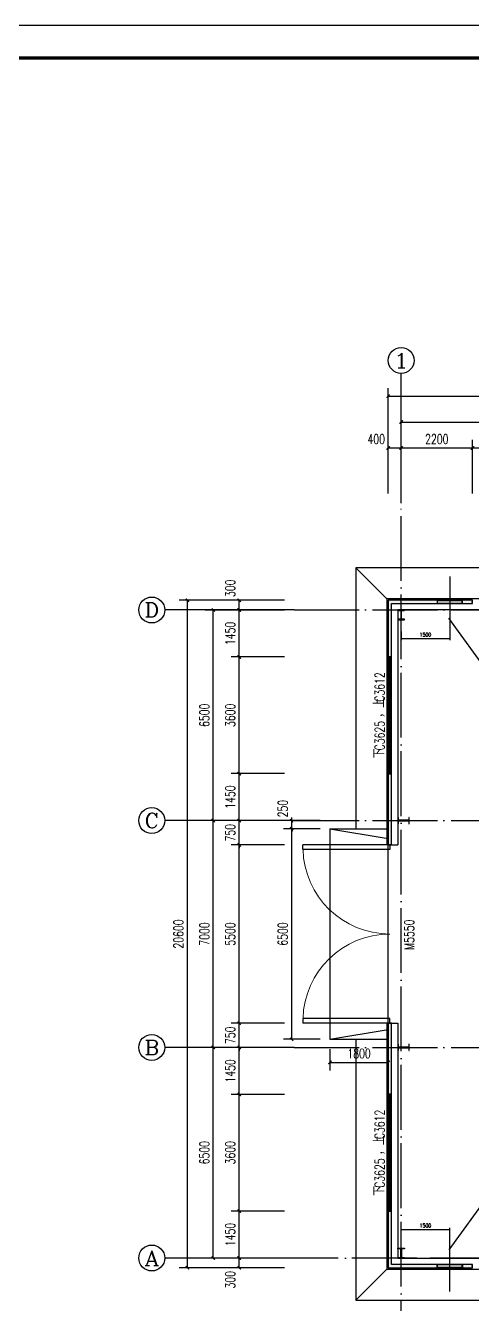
# Model space of a CAD drawing. Extents: x 4414382 to 4540065, y -615151 to -235742.
# Drawn here: x 4454928 to 4468723, y -402805 to -363337 of the extents above; entities that cross this region are included whole.
import ezdxf
from ezdxf.enums import TextEntityAlignment as Align

# ---------------------------------------------------------------- set-up
doc = ezdxf.new("R2010")
doc.units = 0
doc.header["$LTSCALE"] = 1000
doc.header["$MEASUREMENT"] = 0
doc.linetypes.add('DOTE', pattern=[2.42, 2, -0.2, 0.02, -0.2])
doc.layers.get('0').update_dxf_attribs({"linetype": 'CONTINUOUS'})
doc.layers.get('Defpoints').update_dxf_attribs({"linetype": 'CONTINUOUS'})
doc.layers.add('_0', color=7, linetype='CONTINUOUS', lineweight=25)
for name, color, linetype in [('AXIS', 3, 'CONTINUOUS'), ('AXIS_TEXT', 7, 'CONTINUOUS'), ('DOTE', 252, 'CONTINUOUS'), ('Prof', 2, 'CONTINUOUS'), ('PUB_DIM', 3, 'CONTINUOUS'), ('PUB_TITLE', 4, 'CONTINUOUS'), ('PUB_WALL', 9, 'CONTINUOUS'), ('STAIR', 5, 'CONTINUOUS'), ('WALL-MOVE', 6, 'CONTINUOUS'), ('WINDOW', 4, 'CONTINUOUS'), ('WINDOW_TEXT', 7, 'CONTINUOUS')]:
    doc.layers.add(name, color=color, linetype=linetype)
doc.styles.add('_TCH_AXIS', font='COMPLEX', dxfattribs={"bigfont": 'GBCBIG'})
doc.styles.add('_TCH_DIM_T3', font='SIMPLEX', dxfattribs={"width": 0.705882, "bigfont": 'GBCBIG'})
doc.styles.add('_TCH_WINDOW', font='SIMPLEX', dxfattribs={"height": 3.5, "bigfont": 'GBCBIG'})
doc.styles.add('COMPLEX', font='COMPLEX')
doc.dimstyles.new('_TCH_ARCH&&100', dxfattribs={"dimtxt": 297.5, "dimasz": 100, "dimexe": 250, "dimexo": 300, "dimgap": 126.25, "dimtad": 1, "dimdec": 0, "dimzin": 0, "dimdsep": 46, "dimtxsty": '_TCH_DIM_T3', "dimblk": 'ARCHTICK', "dimcen": 0.09, "dimclrt": 7, "dimazin": 2, "dimtfac": 1, "dimtdec": 0, "dimtix": 1, "dimtmove": 2, "dimatfit": 3, "dimfxl": 0, "dimtolj": 1, "dimtzin": 0, "dimarcsym": 0})
doc.dimstyles.new('_TCH_ARCH&&50', dxfattribs={"dimtxt": 119, "dimasz": 40, "dimexe": 50, "dimexo": 100, "dimgap": 60.5, "dimtad": 1, "dimdec": 0, "dimzin": 0, "dimdsep": 46, "dimtxsty": '_TCH_DIM_T3', "dimblk": 'ARCHTICK', "dimcen": 0.09, "dimclrt": 7, "dimazin": 2, "dimtfac": 1, "dimtdec": 0, "dimtix": 1, "dimtmove": 2, "dimatfit": 3, "dimfxl": 0, "dimtolj": 1, "dimtzin": 0, "dimarcsym": 0})

# ---------------------------------------------------------------- blocks, each defined once
blk = doc.blocks.new('_ArchTick')
at = {"color": 0, "linetype": 'ByBlock', "const_width": 0.4}
blk.add_lwpolyline([(-0.5, -0.5), (0.5, 0.5)], dxfattribs=at)
blk = doc.blocks.new('*D30')
at = {"layer": 'Defpoints', "color": 0}
for p in [(4466523, -381934), (4468023, -381934), (4468023, -382255)]:
    blk.add_point(p, dxfattribs=at)
at = {"layer": 'PUB_DIM', "color": 0, "lineweight": -2}
for p, q in [((4466523, -382034), (4466523, -382305)), ((4468023, -382034), (4468023, -382305)), ((4466523, -382255), (4468023, -382255))]:
    blk.add_line(p, q, dxfattribs=at)
at = {"layer": 'PUB_DIM', "color": 0, "lineweight": -2, "xscale": 40, "yscale": 40, "zscale": 40, "rotation": 180}
blk.add_blockref('_ArchTick', (4466523, -382255), dxfattribs=at)
at = {"layer": 'PUB_DIM', "color": 0, "lineweight": -2, "xscale": 40, "yscale": 40, "zscale": 40}
blk.add_blockref('_ArchTick', (4468023, -382255), dxfattribs=at)
at = {"layer": 'PUB_DIM', "color": 7, "insert": (4467273, -382135), "char_height": 119, "attachment_point": 5, "style": '_TCH_DIM_T3'}
blk.add_mtext('\\A1;1500', dxfattribs=at)
blk = doc.blocks.new('*D31')
at = {"layer": 'Defpoints', "color": 0}
for p in [(4468023, -400492), (4466523, -400813), (4468023, -400813)]:
    blk.add_point(p, dxfattribs=at)
at = {"layer": 'PUB_DIM', "color": 0, "lineweight": -2}
for p, q in [((4466523, -400713), (4466523, -400442)), ((4466523, -400492), (4468023, -400492)), ((4468023, -400713), (4468023, -400442))]:
    blk.add_line(p, q, dxfattribs=at)
at = {"layer": 'PUB_DIM', "color": 0, "lineweight": -2, "xscale": 40, "yscale": 40, "zscale": 40, "rotation": 180}
blk.add_blockref('_ArchTick', (4466523, -400492), dxfattribs=at)
at = {"layer": 'PUB_DIM', "color": 0, "lineweight": -2, "xscale": 40, "yscale": 40, "zscale": 40}
blk.add_blockref('_ArchTick', (4468023, -400492), dxfattribs=at)
at = {"layer": 'PUB_DIM', "color": 7, "insert": (4467273, -400372), "char_height": 119, "attachment_point": 5, "style": '_TCH_DIM_T3'}
blk.add_mtext('\\A1;1500', dxfattribs=at)
blk = doc.blocks.new('*D68')
at = {"layer": 'Defpoints', "color": 0}
for p in [(4464323, -394624), (4466123, -394624), (4466123, -395336)]:
    blk.add_point(p, dxfattribs=at)
at = {"layer": 'PUB_DIM', "color": 0, "lineweight": -2}
for p, q in [((4464323, -394924), (4464323, -395586)), ((4466123, -394924), (4466123, -395586)), ((4464323, -395336), (4466123, -395336))]:
    blk.add_line(p, q, dxfattribs=at)
at = {"layer": 'PUB_DIM', "color": 0, "lineweight": -2, "xscale": 100, "yscale": 100, "zscale": 100, "rotation": 180}
blk.add_blockref('_ArchTick', (4464323, -395336), dxfattribs=at)
at = {"layer": 'PUB_DIM', "color": 0, "lineweight": -2, "xscale": 100, "yscale": 100, "zscale": 100}
blk.add_blockref('_ArchTick', (4466123, -395336), dxfattribs=at)
at = {"layer": 'PUB_DIM', "color": 7, "insert": (4465223, -395061), "char_height": 297.5, "attachment_point": 5, "style": '_TCH_DIM_T3'}
blk.add_mtext('\\A1;1800', dxfattribs=at)
blk = doc.blocks.new('*D69')
at = {"layer": 'Defpoints', "color": 0}
for p in [(4463143, -388124), (4464323, -388124), (4464323, -394624)]:
    blk.add_point(p, dxfattribs=at)
at = {"layer": 'PUB_DIM', "color": 0, "lineweight": -2}
for p, q in [((4464023, -388124), (4462893, -388124)), ((4463143, -394624), (4463143, -388124)), ((4464023, -394624), (4462893, -394624))]:
    blk.add_line(p, q, dxfattribs=at)
at = {"layer": 'PUB_DIM', "color": 0, "lineweight": -2, "xscale": 100, "yscale": 100, "zscale": 100}
for p, rotation in [((4463143, -388124), 90), ((4463143, -394624), 270)]:
    blk.add_blockref('_ArchTick', p, dxfattribs=dict(at, rotation=rotation))
at = {"layer": 'PUB_DIM', "color": 7, "insert": (4462868, -391374), "char_height": 297.5, "attachment_point": 5, "rotation": 90, "style": '_TCH_DIM_T3'}
blk.add_mtext('\\A1;6500', dxfattribs=at)
blk = doc.blocks.new('*D70')
at = {"layer": 'Defpoints', "color": 0}
for p in [(4463143, -387874), (4464323, -387874), (4464323, -388124)]:
    blk.add_point(p, dxfattribs=at)
at = {"layer": 'PUB_DIM', "color": 0, "lineweight": -2}
for p, q in [((4464023, -387874), (4462893, -387874)), ((4463143, -387874), (4463143, -387774)), ((4463143, -388124), (4463143, -387874)), ((4464023, -388124), (4462893, -388124)), ((4463143, -388124), (4463143, -388224))]:
    blk.add_line(p, q, dxfattribs=at)
at = {"layer": 'PUB_DIM', "color": 0, "lineweight": -2, "xscale": 100, "yscale": 100, "zscale": 100}
for p, rotation in [((4463143, -387874), 270), ((4463143, -388124), 90)]:
    blk.add_blockref('_ArchTick', p, dxfattribs=dict(at, rotation=rotation))
at = {"layer": 'PUB_DIM', "color": 7, "insert": (4462868, -387504), "char_height": 297.5, "attachment_point": 5, "rotation": 90, "style": '_TCH_DIM_T3'}
blk.add_mtext('\\A1;250', dxfattribs=at)
blk = doc.blocks.new('*D81')
at = {"layer": 'Defpoints', "color": 0}
for p in [(4461523, -401374), (4463223, -401374), (4463223, -401674)]:
    blk.add_point(p, dxfattribs=at)
at = {"layer": 'PUB_DIM', "color": 0, "lineweight": -2}
for p, q in [((4462923, -401374), (4461273, -401374)), ((4461523, -401674), (4461523, -401374)), ((4462923, -401674), (4461273, -401674))]:
    blk.add_line(p, q, dxfattribs=at)
at = {"layer": 'PUB_DIM', "color": 0, "lineweight": -2, "xscale": 100, "yscale": 100, "zscale": 100}
for p, rotation in [((4461523, -401374), 90), ((4461523, -401674), 270)]:
    blk.add_blockref('_ArchTick', p, dxfattribs=dict(at, rotation=rotation))
at = {"layer": 'PUB_DIM', "color": 7, "insert": (4461248, -402044), "char_height": 297.5, "attachment_point": 5, "rotation": 90, "style": '_TCH_DIM_T3'}
blk.add_mtext('\\A1;300', dxfattribs=at)
blk = doc.blocks.new('*D82')
at = {"layer": 'Defpoints', "color": 0}
for p in [(4461523, -399924), (4463223, -399924), (4463223, -401374)]:
    blk.add_point(p, dxfattribs=at)
at = {"layer": 'PUB_DIM', "color": 0, "lineweight": -2}
for p, q in [((4462923, -399924), (4461273, -399924)), ((4461523, -401374), (4461523, -399924)), ((4462923, -401374), (4461273, -401374))]:
    blk.add_line(p, q, dxfattribs=at)
at = {"layer": 'PUB_DIM', "color": 0, "lineweight": -2, "xscale": 100, "yscale": 100, "zscale": 100}
for p, rotation in [((4461523, -399924), 90), ((4461523, -401374), 270)]:
    blk.add_blockref('_ArchTick', p, dxfattribs=dict(at, rotation=rotation))
at = {"layer": 'PUB_DIM', "color": 7, "insert": (4461248, -400649), "char_height": 297.5, "attachment_point": 5, "rotation": 90, "style": '_TCH_DIM_T3'}
blk.add_mtext('\\A1;1450', dxfattribs=at)
blk = doc.blocks.new('*D83')
at = {"layer": 'Defpoints', "color": 0}
for p in [(4461523, -396324), (4463223, -396324), (4463223, -399924)]:
    blk.add_point(p, dxfattribs=at)
at = {"layer": 'PUB_DIM', "color": 0, "lineweight": -2}
for p, q in [((4462923, -396324), (4461273, -396324)), ((4461523, -399924), (4461523, -396324)), ((4462923, -399924), (4461273, -399924))]:
    blk.add_line(p, q, dxfattribs=at)
at = {"layer": 'PUB_DIM', "color": 0, "lineweight": -2, "xscale": 100, "yscale": 100, "zscale": 100}
for p, rotation in [((4461523, -396324), 90), ((4461523, -399924), 270)]:
    blk.add_blockref('_ArchTick', p, dxfattribs=dict(at, rotation=rotation))
at = {"layer": 'PUB_DIM', "color": 7, "insert": (4461248, -398124), "char_height": 297.5, "attachment_point": 5, "rotation": 90, "style": '_TCH_DIM_T3'}
blk.add_mtext('\\A1;3600', dxfattribs=at)
blk = doc.blocks.new('*D84')
at = {"layer": 'Defpoints', "color": 0}
for p in [(4461523, -394874), (4463223, -394874), (4463223, -396324)]:
    blk.add_point(p, dxfattribs=at)
at = {"layer": 'PUB_DIM', "color": 0, "lineweight": -2}
for p, q in [((4462923, -394874), (4461273, -394874)), ((4461523, -396324), (4461523, -394874)), ((4462923, -396324), (4461273, -396324))]:
    blk.add_line(p, q, dxfattribs=at)
at = {"layer": 'PUB_DIM', "color": 0, "lineweight": -2, "xscale": 100, "yscale": 100, "zscale": 100}
for p, rotation in [((4461523, -394874), 90), ((4461523, -396324), 270)]:
    blk.add_blockref('_ArchTick', p, dxfattribs=dict(at, rotation=rotation))
at = {"layer": 'PUB_DIM', "color": 7, "insert": (4461248, -395599), "char_height": 297.5, "attachment_point": 5, "rotation": 90, "style": '_TCH_DIM_T3'}
blk.add_mtext('\\A1;1450', dxfattribs=at)
blk = doc.blocks.new('*D85')
at = {"layer": 'Defpoints', "color": 0}
for p in [(4461523, -394124), (4463223, -394124), (4463223, -394874)]:
    blk.add_point(p, dxfattribs=at)
at = {"layer": 'PUB_DIM', "color": 0, "lineweight": -2}
for p, q in [((4462923, -394124), (4461273, -394124)), ((4461523, -394124), (4461523, -394024)), ((4461523, -394874), (4461523, -394124)), ((4462923, -394874), (4461273, -394874)), ((4461523, -394874), (4461523, -394974))]:
    blk.add_line(p, q, dxfattribs=at)
at = {"layer": 'PUB_DIM', "color": 0, "lineweight": -2, "xscale": 100, "yscale": 100, "zscale": 100}
for p, rotation in [((4461523, -394124), 270), ((4461523, -394874), 90)]:
    blk.add_blockref('_ArchTick', p, dxfattribs=dict(at, rotation=rotation))
at = {"layer": 'PUB_DIM', "color": 7, "insert": (4461248, -394499), "char_height": 297.5, "attachment_point": 5, "rotation": 90, "style": '_TCH_DIM_T3'}
blk.add_mtext('\\A1;750', dxfattribs=at)
blk = doc.blocks.new('*D86')
at = {"layer": 'Defpoints', "color": 0}
for p in [(4461523, -388624), (4463223, -388624), (4463223, -394124)]:
    blk.add_point(p, dxfattribs=at)
at = {"layer": 'PUB_DIM', "color": 0, "lineweight": -2}
for p, q in [((4462923, -388624), (4461273, -388624)), ((4461523, -394124), (4461523, -388624)), ((4462923, -394124), (4461273, -394124))]:
    blk.add_line(p, q, dxfattribs=at)
at = {"layer": 'PUB_DIM', "color": 0, "lineweight": -2, "xscale": 100, "yscale": 100, "zscale": 100}
for p, rotation in [((4461523, -388624), 90), ((4461523, -394124), 270)]:
    blk.add_blockref('_ArchTick', p, dxfattribs=dict(at, rotation=rotation))
at = {"layer": 'PUB_DIM', "color": 7, "insert": (4461248, -391374), "char_height": 297.5, "attachment_point": 5, "rotation": 90, "style": '_TCH_DIM_T3'}
blk.add_mtext('\\A1;5500', dxfattribs=at)
blk = doc.blocks.new('*D87')
at = {"layer": 'Defpoints', "color": 0}
for p in [(4461523, -387874), (4463223, -387874), (4463223, -388624)]:
    blk.add_point(p, dxfattribs=at)
at = {"layer": 'PUB_DIM', "color": 0, "lineweight": -2}
for p, q in [((4462923, -387874), (4461273, -387874)), ((4461523, -387874), (4461523, -387774)), ((4461523, -388624), (4461523, -387874)), ((4462923, -388624), (4461273, -388624)), ((4461523, -388624), (4461523, -388724))]:
    blk.add_line(p, q, dxfattribs=at)
at = {"layer": 'PUB_DIM', "color": 0, "lineweight": -2, "xscale": 100, "yscale": 100, "zscale": 100}
for p, rotation in [((4461523, -387874), 270), ((4461523, -388624), 90)]:
    blk.add_blockref('_ArchTick', p, dxfattribs=dict(at, rotation=rotation))
at = {"layer": 'PUB_DIM', "color": 7, "insert": (4461248, -388249), "char_height": 297.5, "attachment_point": 5, "rotation": 90, "style": '_TCH_DIM_T3'}
blk.add_mtext('\\A1;750', dxfattribs=at)
blk = doc.blocks.new('*D88')
at = {"layer": 'Defpoints', "color": 0}
for p in [(4461523, -386424), (4463223, -386424), (4463223, -387874)]:
    blk.add_point(p, dxfattribs=at)
at = {"layer": 'PUB_DIM', "color": 0, "lineweight": -2}
for p, q in [((4462923, -386424), (4461273, -386424)), ((4461523, -387874), (4461523, -386424)), ((4462923, -387874), (4461273, -387874))]:
    blk.add_line(p, q, dxfattribs=at)
at = {"layer": 'PUB_DIM', "color": 0, "lineweight": -2, "xscale": 100, "yscale": 100, "zscale": 100}
for p, rotation in [((4461523, -386424), 90), ((4461523, -387874), 270)]:
    blk.add_blockref('_ArchTick', p, dxfattribs=dict(at, rotation=rotation))
at = {"layer": 'PUB_DIM', "color": 7, "insert": (4461248, -387149), "char_height": 297.5, "attachment_point": 5, "rotation": 90, "style": '_TCH_DIM_T3'}
blk.add_mtext('\\A1;1450', dxfattribs=at)
blk = doc.blocks.new('*D89')
at = {"layer": 'Defpoints', "color": 0}
for p in [(4461523, -382824), (4463223, -382824), (4463223, -386424)]:
    blk.add_point(p, dxfattribs=at)
at = {"layer": 'PUB_DIM', "color": 0, "lineweight": -2}
for p, q in [((4462923, -382824), (4461273, -382824)), ((4461523, -386424), (4461523, -382824)), ((4462923, -386424), (4461273, -386424))]:
    blk.add_line(p, q, dxfattribs=at)
at = {"layer": 'PUB_DIM', "color": 0, "lineweight": -2, "xscale": 100, "yscale": 100, "zscale": 100}
for p, rotation in [((4461523, -382824), 90), ((4461523, -386424), 270)]:
    blk.add_blockref('_ArchTick', p, dxfattribs=dict(at, rotation=rotation))
at = {"layer": 'PUB_DIM', "color": 7, "insert": (4461248, -384624), "char_height": 297.5, "attachment_point": 5, "rotation": 90, "style": '_TCH_DIM_T3'}
blk.add_mtext('\\A1;3600', dxfattribs=at)
blk = doc.blocks.new('*D90')
at = {"layer": 'Defpoints', "color": 0}
for p in [(4461523, -381374), (4463223, -381374), (4463223, -382824)]:
    blk.add_point(p, dxfattribs=at)
at = {"layer": 'PUB_DIM', "color": 0, "lineweight": -2}
for p, q in [((4462923, -381374), (4461273, -381374)), ((4461523, -382824), (4461523, -381374)), ((4462923, -382824), (4461273, -382824))]:
    blk.add_line(p, q, dxfattribs=at)
at = {"layer": 'PUB_DIM', "color": 0, "lineweight": -2, "xscale": 100, "yscale": 100, "zscale": 100}
for p, rotation in [((4461523, -381374), 90), ((4461523, -382824), 270)]:
    blk.add_blockref('_ArchTick', p, dxfattribs=dict(at, rotation=rotation))
at = {"layer": 'PUB_DIM', "color": 7, "insert": (4461248, -382099), "char_height": 297.5, "attachment_point": 5, "rotation": 90, "style": '_TCH_DIM_T3'}
blk.add_mtext('\\A1;1450', dxfattribs=at)
blk = doc.blocks.new('*D91')
at = {"layer": 'Defpoints', "color": 0}
for p in [(4461523, -381074), (4463223, -381074), (4463223, -381374)]:
    blk.add_point(p, dxfattribs=at)
at = {"layer": 'PUB_DIM', "color": 0, "lineweight": -2}
for p, q in [((4462923, -381074), (4461273, -381074)), ((4461523, -381374), (4461523, -381074)), ((4462923, -381374), (4461273, -381374))]:
    blk.add_line(p, q, dxfattribs=at)
at = {"layer": 'PUB_DIM', "color": 0, "lineweight": -2, "xscale": 100, "yscale": 100, "zscale": 100}
for p, rotation in [((4461523, -381074), 90), ((4461523, -381374), 270)]:
    blk.add_blockref('_ArchTick', p, dxfattribs=dict(at, rotation=rotation))
at = {"layer": 'PUB_DIM', "color": 7, "insert": (4461248, -380704), "char_height": 297.5, "attachment_point": 5, "rotation": 90, "style": '_TCH_DIM_T3'}
blk.add_mtext('\\A1;300', dxfattribs=at)
blk = doc.blocks.new('*D123')
at = {"layer": 'Defpoints', "color": 0}
for p in [(4466523, -376374), (4466123, -378074), (4466523, -378074)]:
    blk.add_point(p, dxfattribs=at)
at = {"layer": 'PUB_DIM', "color": 0, "lineweight": -2}
for p, q in [((4466123, -377774), (4466123, -376124)), ((4466523, -377774), (4466523, -376124)), ((4466123, -376374), (4466523, -376374))]:
    blk.add_line(p, q, dxfattribs=at)
at = {"layer": 'PUB_DIM', "color": 0, "lineweight": -2, "xscale": 100, "yscale": 100, "zscale": 100, "rotation": 180}
blk.add_blockref('_ArchTick', (4466123, -376374), dxfattribs=at)
at = {"layer": 'PUB_DIM', "color": 0, "lineweight": -2, "xscale": 100, "yscale": 100, "zscale": 100}
blk.add_blockref('_ArchTick', (4466523, -376374), dxfattribs=at)
at = {"layer": 'PUB_DIM', "color": 7, "insert": (4465753, -376099), "char_height": 297.5, "attachment_point": 5, "style": '_TCH_DIM_T3'}
blk.add_mtext('\\A1;400', dxfattribs=at)
blk = doc.blocks.new('*D124')
at = {"layer": 'Defpoints', "color": 0}
for p in [(4468723, -376374), (4466523, -378074), (4468723, -378074)]:
    blk.add_point(p, dxfattribs=at)
at = {"layer": 'PUB_DIM', "color": 0, "lineweight": -2}
for p, q in [((4466523, -377774), (4466523, -376124)), ((4468723, -377774), (4468723, -376124)), ((4466523, -376374), (4468723, -376374))]:
    blk.add_line(p, q, dxfattribs=at)
at = {"layer": 'PUB_DIM', "color": 0, "lineweight": -2, "xscale": 100, "yscale": 100, "zscale": 100, "rotation": 180}
blk.add_blockref('_ArchTick', (4466523, -376374), dxfattribs=at)
at = {"layer": 'PUB_DIM', "color": 0, "lineweight": -2, "xscale": 100, "yscale": 100, "zscale": 100}
blk.add_blockref('_ArchTick', (4468723, -376374), dxfattribs=at)
at = {"layer": 'PUB_DIM', "color": 7, "insert": (4467623, -376099), "char_height": 297.5, "attachment_point": 5, "style": '_TCH_DIM_T3'}
blk.add_mtext('\\A1;2200', dxfattribs=at)
blk = doc.blocks.new('*D125')
at = {"layer": 'Defpoints', "color": 0}
for p in [(4472323, -376374), (4468723, -378074), (4472323, -378074)]:
    blk.add_point(p, dxfattribs=at)
at = {"layer": 'PUB_DIM', "color": 0, "lineweight": -2}
for p, q in [((4468723, -377774), (4468723, -376124)), ((4472323, -377774), (4472323, -376124)), ((4468723, -376374), (4472323, -376374))]:
    blk.add_line(p, q, dxfattribs=at)
at = {"layer": 'PUB_DIM', "color": 0, "lineweight": -2, "xscale": 100, "yscale": 100, "zscale": 100, "rotation": 180}
blk.add_blockref('_ArchTick', (4468723, -376374), dxfattribs=at)
at = {"layer": 'PUB_DIM', "color": 0, "lineweight": -2, "xscale": 100, "yscale": 100, "zscale": 100}
blk.add_blockref('_ArchTick', (4472323, -376374), dxfattribs=at)
at = {"layer": 'PUB_DIM', "color": 7, "insert": (4470523, -376099), "char_height": 297.5, "attachment_point": 5, "style": '_TCH_DIM_T3'}
blk.add_mtext('\\A1;3600', dxfattribs=at)
blk = doc.blocks.new('$DorLib2D$00000002')
for p, q in [((-0.5, 0), (-0.5, 0.4875)), ((-0.475, 0.4875), (-0.5, 0.4875)), ((-0.475, 0), (-0.475, 0.4875)), ((0.475, 0), (0.475, 0.4875)), ((0.475, 0.4875), (0.5, 0.4875)), ((0.5, 0), (0.5, 0.4875)), ((-0.5, 0), (-0.475, 0)), ((0.5, 0), (0.475, 0))]:
    blk.add_line(p, q)
at = {"lineweight": 13}
for centre, start, end in [((-0.4875, 0), 0, 88.53072), ((0.4875, 0), 91.46928, 180)]:
    blk.add_arc(centre, 0.4875, start, end, dxfattribs=at)
blk = doc.blocks.new('$TCHSYS$WIN2D')
for p, q in [((-0.5, 0.5), (0.5, 0.5)), ((-0.5, 0.5), (-0.5, -0.5)), ((0.5, 0.5), (0.5, -0.5)), ((0.5, 0.167), (-0.5, 0.167)), ((0.5, -0.167), (-0.5, -0.167)), ((-0.5, -0.5), (0.5, -0.5))]:
    blk.add_line(p, q)
blk = doc.blocks.new('*D288')
at = {"layer": 'AXIS', "color": 0, "lineweight": -2}
for p, q in [((4462923, -394874), (4460473, -394874)), ((4460723, -401374), (4460723, -394874)), ((4462923, -401374), (4460473, -401374))]:
    blk.add_line(p, q, dxfattribs=at)
at = {"layer": 'Defpoints', "color": 0}
for p in [(4460723, -394874), (4463223, -394874), (4463223, -401374)]:
    blk.add_point(p, dxfattribs=at)
at = {"layer": 'AXIS', "color": 0, "lineweight": -2, "xscale": 100, "yscale": 100, "zscale": 100}
for p, rotation in [((4460723, -394874), 90), ((4460723, -401374), 270)]:
    blk.add_blockref('_ArchTick', p, dxfattribs=dict(at, rotation=rotation))
at = {"layer": 'AXIS', "color": 7, "insert": (4460448, -398124), "char_height": 297.5, "attachment_point": 5, "rotation": 90, "style": '_TCH_DIM_T3'}
blk.add_mtext('\\A1;6500', dxfattribs=at)
blk = doc.blocks.new('*D289')
at = {"layer": 'AXIS', "color": 0, "lineweight": -2}
for p, q in [((4462923, -387874), (4460473, -387874)), ((4460723, -394874), (4460723, -387874)), ((4462923, -394874), (4460473, -394874))]:
    blk.add_line(p, q, dxfattribs=at)
at = {"layer": 'Defpoints', "color": 0}
for p in [(4460723, -387874), (4463223, -387874), (4463223, -394874)]:
    blk.add_point(p, dxfattribs=at)
at = {"layer": 'AXIS', "color": 0, "lineweight": -2, "xscale": 100, "yscale": 100, "zscale": 100}
for p, rotation in [((4460723, -387874), 90), ((4460723, -394874), 270)]:
    blk.add_blockref('_ArchTick', p, dxfattribs=dict(at, rotation=rotation))
at = {"layer": 'AXIS', "color": 7, "insert": (4460448, -391374), "char_height": 297.5, "attachment_point": 5, "rotation": 90, "style": '_TCH_DIM_T3'}
blk.add_mtext('\\A1;7000', dxfattribs=at)
blk = doc.blocks.new('*D290')
at = {"layer": 'AXIS', "color": 0, "lineweight": -2}
for p, q in [((4462923, -381374), (4460473, -381374)), ((4460723, -387874), (4460723, -381374)), ((4462923, -387874), (4460473, -387874))]:
    blk.add_line(p, q, dxfattribs=at)
at = {"layer": 'Defpoints', "color": 0}
for p in [(4460723, -381374), (4463223, -381374), (4463223, -387874)]:
    blk.add_point(p, dxfattribs=at)
at = {"layer": 'AXIS', "color": 0, "lineweight": -2, "xscale": 100, "yscale": 100, "zscale": 100}
for p, rotation in [((4460723, -381374), 90), ((4460723, -387874), 270)]:
    blk.add_blockref('_ArchTick', p, dxfattribs=dict(at, rotation=rotation))
at = {"layer": 'AXIS', "color": 7, "insert": (4460448, -384624), "char_height": 297.5, "attachment_point": 5, "rotation": 90, "style": '_TCH_DIM_T3'}
blk.add_mtext('\\A1;6500', dxfattribs=at)
blk = doc.blocks.new('*D291')
at = {"layer": 'AXIS', "color": 0, "lineweight": -2}
for p, q in [((4462923, -381074), (4459673, -381074)), ((4459923, -401674), (4459923, -381074)), ((4462923, -401674), (4459673, -401674))]:
    blk.add_line(p, q, dxfattribs=at)
at = {"layer": 'Defpoints', "color": 0}
for p in [(4459923, -381074), (4463223, -381074), (4463223, -401674)]:
    blk.add_point(p, dxfattribs=at)
at = {"layer": 'AXIS', "color": 0, "lineweight": -2, "xscale": 100, "yscale": 100, "zscale": 100}
for p, rotation in [((4459923, -381074), 90), ((4459923, -401674), 270)]:
    blk.add_blockref('_ArchTick', p, dxfattribs=dict(at, rotation=rotation))
at = {"layer": 'AXIS', "color": 7, "insert": (4459648, -391374), "char_height": 297.5, "attachment_point": 5, "rotation": 90, "style": '_TCH_DIM_T3'}
blk.add_mtext('\\A1;20600', dxfattribs=at)
blk = doc.blocks.new('_AXISO')
blk.add_circle((0, 0), 0.5)
at = {"layer": 'AXIS_TEXT', "style": 'COMPLEX', "width": 1.041667}
blk.add_attdef('A', text='', height=0.56, dxfattribs=at).set_placement((-0.25, -0.28), (0.25, -0.28), align=Align.FIT)
blk = doc.blocks.new('*D296')
at = {"layer": 'AXIS', "color": 0, "lineweight": -2}
for p, q in [((4466523, -377774), (4466523, -375324)), ((4474523, -377774), (4474523, -375324)), ((4466523, -375574), (4474523, -375574))]:
    blk.add_line(p, q, dxfattribs=at)
at = {"layer": 'Defpoints', "color": 0}
for p in [(4474523, -375574), (4466523, -378074), (4474523, -378074)]:
    blk.add_point(p, dxfattribs=at)
at = {"layer": 'AXIS', "color": 0, "lineweight": -2, "xscale": 100, "yscale": 100, "zscale": 100, "rotation": 180}
blk.add_blockref('_ArchTick', (4466523, -375574), dxfattribs=at)
at = {"layer": 'AXIS', "color": 0, "lineweight": -2, "xscale": 100, "yscale": 100, "zscale": 100}
blk.add_blockref('_ArchTick', (4474523, -375574), dxfattribs=at)
at = {"layer": 'AXIS', "color": 7, "insert": (4470523, -375299), "char_height": 297.5, "attachment_point": 5, "style": '_TCH_DIM_T3'}
blk.add_mtext('\\A1;8000', dxfattribs=at)
blk = doc.blocks.new('*D302')
at = {"layer": 'AXIS', "color": 0, "lineweight": -2}
for p, q in [((4466123, -377774), (4466123, -374524)), ((4514923, -377774), (4514923, -374524)), ((4466123, -374774), (4514923, -374774))]:
    blk.add_line(p, q, dxfattribs=at)
at = {"layer": 'Defpoints', "color": 0}
for p in [(4514923, -374774), (4466123, -378074), (4514923, -378074)]:
    blk.add_point(p, dxfattribs=at)
at = {"layer": 'AXIS', "color": 0, "lineweight": -2, "xscale": 100, "yscale": 100, "zscale": 100, "rotation": 180}
blk.add_blockref('_ArchTick', (4466123, -374774), dxfattribs=at)
at = {"layer": 'AXIS', "color": 0, "lineweight": -2, "xscale": 100, "yscale": 100, "zscale": 100}
blk.add_blockref('_ArchTick', (4514923, -374774), dxfattribs=at)
at = {"layer": 'AXIS', "color": 7, "insert": (4490523, -374499), "char_height": 297.5, "attachment_point": 5, "style": '_TCH_DIM_T3'}
blk.add_mtext('\\A1;48800', dxfattribs=at)

msp = doc.modelspace()

# ---------------------------------------------------------------- hatches: boundary and pattern name
at = {"layer": 'Prof', "linetype": 'ByBlock'}
for points in [[(4466513.1, -381657.6), (4466423.1, -381657.6), (4466423.1, -381673.6), (4466623.1, -381673.6), (4466623.1, -381657.6), (4466533.1, -381657.6), (4466533.1, -381389.6), (4466623.1, -381389.6), (4466623.1, -381373.6), (4466423.1, -381373.6), (4466423.1, -381389.6), (4466513.1, -381389.6)], [(4466439.1, -387863.6), (4466439.1, -387773.6), (4466423.1, -387773.6), (4466423.1, -387973.6), (4466439.1, -387973.6), (4466439.1, -387883.6), (4466757.1, -387883.6), (4466757.1, -387973.6), (4466773.1, -387973.6), (4466773.1, -387773.6), (4466757.1, -387773.6), (4466757.1, -387863.6)], [(4466439.1, -394863.6), (4466439.1, -394773.6), (4466423.1, -394773.6), (4466423.1, -394973.6), (4466439.1, -394973.6), (4466439.1, -394883.6), (4466757.1, -394883.6), (4466757.1, -394973.6), (4466773.1, -394973.6), (4466773.1, -394773.6), (4466757.1, -394773.6), (4466757.1, -394863.6)], [(4466513.1, -401089.6), (4466423.1, -401089.6), (4466423.1, -401073.6), (4466623.1, -401073.6), (4466623.1, -401089.6), (4466533.1, -401089.6), (4466533.1, -401357.6), (4466623.1, -401357.6), (4466623.1, -401373.6), (4466423.1, -401373.6), (4466423.1, -401357.6), (4466513.1, -401357.6)]]:
    msp.add_hatch(color=256, dxfattribs=at).paths.add_polyline_path(points)
at = {"layer": 'PUB_WALL'}
for points in [[(4466123.1, -381073.6), (4466123.1, -382823.6), (4466153.1, -382793.6), (4466153.1, -381103.6)], [(4468723.1, -381073.6), (4466123.1, -381073.6), (4466153.1, -381103.6), (4468693.1, -381103.6)], [(4466223.1, -382823.6), (4466223.1, -381173.6), (4466193.1, -381143.6), (4466193.1, -382793.6)], [(4466223.1, -381173.6), (4468723.1, -381173.6), (4468693.1, -381143.6), (4466193.1, -381143.6)], [(4468723.1, -381173.6), (4468723.1, -381073.6), (4468693.1, -381103.6), (4468693.1, -381143.6)], [(4466123.1, -382823.6), (4466223.1, -382823.6), (4466193.1, -382793.6), (4466153.1, -382793.6)], [(4466223.1, -386423.6), (4466123.1, -386423.6), (4466153.1, -386453.6), (4466193.1, -386453.6)], [(4466123.1, -386423.6), (4466123.1, -388623.6), (4466153.1, -388593.6), (4466153.1, -386453.6)], [(4466223.1, -388623.6), (4466223.1, -386423.6), (4466193.1, -386453.6), (4466193.1, -388593.6)], [(4466123.1, -388623.6), (4466223.1, -388623.6), (4466193.1, -388593.6), (4466153.1, -388593.6)], [(4466223.1, -394123.6), (4466123.1, -394123.6), (4466153.1, -394153.6), (4466193.1, -394153.6)], [(4466123.1, -394123.6), (4466123.1, -396323.6), (4466153.1, -396293.6), (4466153.1, -394153.6)], [(4466223.1, -396323.6), (4466223.1, -394123.6), (4466193.1, -394153.6), (4466193.1, -396293.6)], [(4466123.1, -396323.6), (4466223.1, -396323.6), (4466193.1, -396293.6), (4466153.1, -396293.6)], [(4466223.1, -399923.6), (4466123.1, -399923.6), (4466153.1, -399953.6), (4466193.1, -399953.6)], [(4466123.1, -399923.6), (4466123.1, -401673.6), (4466153.1, -401643.6), (4466153.1, -399953.6)], [(4466223.1, -401573.6), (4466223.1, -399923.6), (4466193.1, -399953.6), (4466193.1, -401603.6)], [(4466123.1, -401673.6), (4468723.1, -401673.6), (4468693.1, -401643.6), (4466153.1, -401643.6)], [(4468723.1, -401573.6), (4466223.1, -401573.6), (4466193.1, -401603.6), (4468693.1, -401603.6)], [(4468723.1, -401673.6), (4468723.1, -401573.6), (4468693.1, -401603.6), (4468693.1, -401643.6)]]:
    msp.add_hatch(color=256, dxfattribs=at).paths.add_polyline_path(points)

# ---------------------------------------------------------------- linework, layer by layer
at = {"color": 0, "const_width": 30}
for points in [[(4467645.6, -381158.6), (4468400.6, -381158.6), (4468400.6, -381088.6), (4467645.6, -381088.6)], [(4467645.6, -401588.6), (4468400.6, -401588.6), (4468400.6, -401658.6), (4467645.6, -401658.6)]]:
    msp.add_lwpolyline(points, close=True, dxfattribs=at)
at = {"color": 0}
for points in [[(4467630.6, -381173.6), (4468415.6, -381173.6), (4468415.6, -381073.6), (4467630.6, -381073.6), (4467630.6, -381173.6)], [(4467630.6, -401573.6), (4468415.6, -401573.6), (4468415.6, -401673.6), (4467630.6, -401673.6), (4467630.6, -401573.6)]]:
    msp.add_lwpolyline(points, dxfattribs=at)
at = {"layer": '_0', "color": 0}
for p, q in [((4466123.1, -388623.6), (4466083.1, -388623.6)), ((4466223.1, -388623.6), (4466423.1, -388623.6)), ((4466123.1, -394123.6), (4466083.1, -394123.6)), ((4466223.1, -394123.6), (4466423.1, -394123.6))]:
    msp.add_line(p, q, dxfattribs=at)
for points in [[(4483773.1, -381373.6), (4466423.1, -381373.6), (4466423.1, -388623.6)], [(4466083.1, -394123.6), (4466083.1, -401713.6), (4483773.1, -401713.6)], [(4466423.1, -394123.6), (4466423.1, -401373.6), (4483773.1, -401373.6)]]:
    msp.add_lwpolyline(points, dxfattribs=at)
at = {"layer": 'AXIS', "color": 0}
for p, q in [((4466523.1, -378073.6), (4466523.1, -374073.6)), ((4463223.1, -381373.6), (4459223.1, -381373.6)), ((4463223.1, -387873.6), (4459223.1, -387873.6)), ((4463223.1, -394873.6), (4459223.1, -394873.6)), ((4463223.1, -401373.6), (4459223.1, -401373.6))]:
    msp.add_line(p, q, dxfattribs=at)
at = {"layer": 'DOTE', "linetype": 'DOTE'}
for p, q in [((4466523.1, -404673.6), (4466523.1, -378073.6)), ((4468023.1, -380335.8), (4468023.1, -382164.1)), ((4463223.1, -381373.6), (4517823.1, -381373.6)), ((4463223.1, -387873.6), (4517823.1, -387873.6)), ((4463223.1, -394873.6), (4517823.1, -394873.6)), ((4468023.1, -402411.4), (4468023.1, -400583.1)), ((4517823.1, -401373.6), (4463223.1, -401373.6))]:
    msp.add_line(p, q, dxfattribs=at)
at = {"layer": 'Prof', "linetype": 'ByBlock'}
for points in [[(4466623.1, -381373.6), (4466423.1, -381373.6), (4466423.1, -381389.6), (4466513.1, -381389.6), (4466513.1, -381657.6), (4466423.1, -381657.6), (4466423.1, -381673.6), (4466623.1, -381673.6), (4466623.1, -381657.6), (4466533.1, -381657.6), (4466533.1, -381389.6), (4466623.1, -381389.6)], [(4466773.1, -387973.6), (4466773.1, -387773.6), (4466757.1, -387773.6), (4466757.1, -387863.6), (4466439.1, -387863.6), (4466439.1, -387773.6), (4466423.1, -387773.6), (4466423.1, -387973.6), (4466439.1, -387973.6), (4466439.1, -387883.6), (4466757.1, -387883.6), (4466757.1, -387973.6)], [(4466773.1, -394973.6), (4466773.1, -394773.6), (4466757.1, -394773.6), (4466757.1, -394863.6), (4466439.1, -394863.6), (4466439.1, -394773.6), (4466423.1, -394773.6), (4466423.1, -394973.6), (4466439.1, -394973.6), (4466439.1, -394883.6), (4466757.1, -394883.6), (4466757.1, -394973.6)], [(4466623.1, -401373.6), (4466423.1, -401373.6), (4466423.1, -401357.6), (4466513.1, -401357.6), (4466513.1, -401089.6), (4466423.1, -401089.6), (4466423.1, -401073.6), (4466623.1, -401073.6), (4466623.1, -401089.6), (4466533.1, -401089.6), (4466533.1, -401357.6), (4466623.1, -401357.6)]]:
    msp.add_lwpolyline(points, close=True, dxfattribs=at)
at = {"layer": 'PUB_DIM'}
for p, q in [((4469216.4, -383309.8), (4467999, -381623)), ((4469216.4, -399437.4), (4467999, -401124.2))]:
    msp.add_line(p, q, dxfattribs=at)
at = {"layer": 'PUB_TITLE', "color": 4}
msp.add_lwpolyline([(4447962.2, -422737.3), (4532062.2, -422737.3), (4532062.2, -363337.3), (4447962.2, -363337.3)], close=True, dxfattribs=at)
at = {"layer": 'PUB_TITLE', "color": 4, "const_width": 100}
msp.add_lwpolyline([(4450462.2, -421737.3), (4531062.2, -421737.3), (4531062.2, -364337.3), (4450462.2, -364337.3)], close=True, dxfattribs=at)
at = {"layer": 'STAIR'}
for p, q in [((4466083.1, -381033.6), (4465123.1, -380073.6)), ((4464323.1, -388123.6), (4466123.1, -388123.6)), ((4464323.1, -388123.6), (4466123.1, -388423.6)), ((4464323.1, -388123.6), (4464323.1, -394623.6)), ((4464323.1, -394623.6), (4466123.1, -394323.6)), ((4464323.1, -394623.6), (4466123.1, -394623.6)), ((4466083.1, -401713.6), (4465123.1, -402673.6))]:
    msp.add_line(p, q, dxfattribs=at)
for points in [[(4483273.1, -380073.6), (4465123.1, -380073.6), (4465123.1, -388123.6)], [(4465123.1, -394623.6), (4465123.1, -402673.6), (4483273.1, -402673.6)]]:
    msp.add_lwpolyline(points, dxfattribs=at)
at = {"layer": 'WALL-MOVE'}
for p, q in [((4466123.1, -381073.6), (4466123.1, -382823.6)), ((4468723.1, -381073.6), (4466123.1, -381073.6)), ((4466223.1, -382823.6), (4466223.1, -381173.6)), ((4466223.1, -381173.6), (4468723.1, -381173.6)), ((4468723.1, -381173.6), (4468723.1, -381073.6)), ((4466123.1, -382823.6), (4466223.1, -382823.6)), ((4466223.1, -386423.6), (4466123.1, -386423.6)), ((4466123.1, -386423.6), (4466123.1, -388623.6)), ((4466223.1, -388623.6), (4466223.1, -386423.6)), ((4466123.1, -388623.6), (4466223.1, -388623.6)), ((4466223.1, -394123.6), (4466123.1, -394123.6)), ((4466123.1, -394123.6), (4466123.1, -396323.6)), ((4466223.1, -396323.6), (4466223.1, -394123.6)), ((4466123.1, -396323.6), (4466223.1, -396323.6)), ((4466223.1, -399923.6), (4466123.1, -399923.6)), ((4466123.1, -399923.6), (4466123.1, -401673.6)), ((4466223.1, -401573.6), (4466223.1, -399923.6)), ((4466123.1, -401673.6), (4468723.1, -401673.6)), ((4468723.1, -401573.6), (4466223.1, -401573.6)), ((4468723.1, -401673.6), (4468723.1, -401573.6))]:
    msp.add_line(p, q, dxfattribs=at)
at = {"layer": 'WINDOW'}
msp.add_line((4466123.1, -394123.6), (4466123.1, -388623.6), dxfattribs=at)
msp.add_lwpolyline([(4483773.1, -381033.6), (4466083.1, -381033.6), (4466083.1, -388623.6)], dxfattribs=at)

# ---------------------------------------------------------------- block references
at = {"layer": 'AXIS', "color": 0}
ref = msp.add_blockref('_AXISO', (4466523.1, -373673.6), dxfattribs=dict(at, xscale=800, yscale=800, zscale=800))
ref.add_attrib('A', '1', dxfattribs={"layer": 'AXIS_TEXT', "color": 0, "height": 452.5, "style": '_TCH_AXIS', "width": 2.333333}).set_placement((4466296.8, -373899.9), (4466749.3, -373899.9), align=Align.FIT)
ref = msp.add_blockref('_AXISO', (4458823.1, -381373.6), dxfattribs=dict(at, xscale=800, yscale=800, zscale=800))
ref.add_attrib('A', 'D', dxfattribs={"layer": 'AXIS_TEXT', "color": 0, "height": 452.5, "style": '_TCH_AXIS', "width": 1.235294}).set_placement((4458596.8, -381599.9), (4459049.3, -381599.9), align=Align.FIT)
ref = msp.add_blockref('_AXISO', (4458823.1, -387873.6), dxfattribs=dict(at, xscale=800, yscale=800, zscale=800))
ref.add_attrib('A', 'C', dxfattribs={"layer": 'AXIS_TEXT', "color": 0, "height": 452.5, "style": '_TCH_AXIS', "width": 1.4}).set_placement((4458596.8, -388099.9), (4459049.3, -388099.9), align=Align.FIT)
ref = msp.add_blockref('_AXISO', (4458823.1, -394873.6), dxfattribs=dict(at, xscale=800, yscale=800, zscale=800))
ref.add_attrib('A', 'B', dxfattribs={"layer": 'AXIS_TEXT', "color": 0, "height": 452.5, "style": '_TCH_AXIS', "width": 1.235294}).set_placement((4458596.8, -395099.9), (4459049.3, -395099.9), align=Align.FIT)
ref = msp.add_blockref('_AXISO', (4458823.1, -401373.6), dxfattribs=dict(at, xscale=800, yscale=800, zscale=800))
ref.add_attrib('A', 'A', dxfattribs={"layer": 'AXIS_TEXT', "color": 0, "height": 452.5, "style": '_TCH_AXIS', "width": 1.166667}).set_placement((4458596.8, -401599.9), (4459049.3, -401599.9), align=Align.FIT)
at = {"layer": 'WINDOW', "xscale": 3600, "yscale": -100, "zscale": 3600, "rotation": 90}
for p in [(4466173.1, -384623.6), (4466173.1, -398123.6)]:
    msp.add_blockref('$TCHSYS$WIN2D', p, dxfattribs=at)
at = {"layer": 'WINDOW'}
ref = msp.add_blockref('$DorLib2D$00000002', (4466173.1, -391373.6), dxfattribs=dict(at, xscale=-5500, yscale=5500, zscale=-5500, rotation=90))
ref.add_attrib('A', 'M5550', (4466920.7, -391863.6), dxfattribs={"layer": 'WINDOW_TEXT', "height": 297.5, "rotation": 90, "style": '_TCH_WINDOW', "width": 0.705882})

# ---------------------------------------------------------------- texts
at = {"layer": 'WINDOW_TEXT', "style": '_TCH_WINDOW', "width": 0.705882}
for s, p in [('C3612', (4466008.1, -384205)), ('C3625', (4466008.1, -385706.5)), ('C3612', (4466008.1, -397705)), ('C3625', (4466008.1, -399206.5))]:
    msp.add_text(s, height=297.5, rotation=90, dxfattribs=at).set_placement(p)
at = {"layer": 'WINDOW_TEXT', "style": '_TCH_WINDOW'}
for s, height, p in [('，上', 337.59, (4466008.1, -384696.5)), ('下', 337.6, (4466008.1, -385952.2)), ('，上', 337.59, (4466008.1, -398196.5)), ('下', 337.6, (4466008.1, -399452.2))]:
    msp.add_text(s, height=height, rotation=90, dxfattribs=at).set_placement(p)

# ---------------------------------------------------------------- dimensions: what is measured, and where the dimension line sits
at = {"layer": 'AXIS', "color": 0}
for p1, p2, distance, picture, middle in [((4466123.1, -378073.6), (4514923.1, -378073.6), 3300, '*D302', (4490523.1, -374498.6)), ((4466523.1, -378073.6), (4474523.1, -378073.6), 2500, '*D296', (4470523.1, -375298.6)), ((4463223.1, -401673.6), (4463223.1, -381073.6), 3300, '*D291', (4459648.1, -391373.6)), ((4463223.1, -387873.6), (4463223.1, -381373.6), 2500, '*D290', (4460448.1, -384623.6)), ((4463223.1, -394873.6), (4463223.1, -387873.6), 2500, '*D289', (4460448.1, -391373.6)), ((4463223.1, -401373.6), (4463223.1, -394873.6), 2500, '*D288', (4460448.1, -398123.6))]:
    dim = msp.add_aligned_dim(p1=p1, p2=p2, distance=distance, dimstyle='_TCH_ARCH&&100', dxfattribs=at)
    dim.commit()
    dim.dimension.update_dxf_attribs({"geometry": picture, "text_midpoint": middle})
at = {"layer": 'PUB_DIM', "color": 0}
for base, p1, p2, angle, picture, middle in [((4466523.1, -376373.6), (4466123.1, -378073.6), (4466523.1, -378073.6), 360, '*D123', (4465753.1, -376098.6)), ((4461523.1, -381073.6), (4463223.1, -381373.6), (4463223.1, -381073.6), 90, '*D91', (4461248.1, -380703.6)), ((4463143.4, -387873.6), (4464323.1, -388123.6), (4464323.1, -387873.6), 90, '*D70', (4462868.4, -387503.6)), ((4461523.1, -401373.6), (4463223.1, -401673.6), (4463223.1, -401373.6), 90, '*D81', (4461248.1, -402043.6))]:
    dim = msp.add_linear_dim(base=base, p1=p1, p2=p2, angle=angle, dimstyle='_TCH_ARCH&&100', dxfattribs=at)
    dim.commit()
    dim.dimension.update_dxf_attribs({"geometry": picture, "text_midpoint": middle, "dimtype": 129})
for p1, p2, distance, dimstyle, picture, middle in [((4466523.1, -378073.6), (4468723.1, -378073.6), 1700, '_TCH_ARCH&&100', '*D124', (4467623.1, -376098.6)), ((4468723.1, -378073.6), (4472323.1, -378073.6), 1700, '_TCH_ARCH&&100', '*D125', (4470523.1, -376098.6)), ((4463223.1, -382823.6), (4463223.1, -381373.6), 1700, '_TCH_ARCH&&100', '*D90', (4461248.1, -382098.6)), ((4466523.1, -381933.8), (4468023.1, -381933.8), -321.3, '_TCH_ARCH&&50', '*D30', (4467273.1, -382135)), ((4463223.1, -386423.6), (4463223.1, -382823.6), 1700, '_TCH_ARCH&&100', '*D89', (4461248.1, -384623.6)), ((4463223.1, -387873.6), (4463223.1, -386423.6), 1700, '_TCH_ARCH&&100', '*D88', (4461248.1, -387148.6)), ((4463223.1, -388623.6), (4463223.1, -387873.6), 1700, '_TCH_ARCH&&100', '*D87', (4461248.1, -388248.6)), ((4464323.1, -394623.6), (4464323.1, -388123.6), 1179.6, '_TCH_ARCH&&100', '*D69', (4462868.4, -391373.6)), ((4463223.1, -394123.6), (4463223.1, -388623.6), 1700, '_TCH_ARCH&&100', '*D86', (4461248.1, -391373.6)), ((4463223.1, -394873.6), (4463223.1, -394123.6), 1700, '_TCH_ARCH&&100', '*D85', (4461248.1, -394498.6)), ((4464323.1, -394623.6), (4466123.1, -394623.6), -712.8, '_TCH_ARCH&&100', '*D68', (4465223.1, -395061.3)), ((4463223.1, -396323.6), (4463223.1, -394873.6), 1700, '_TCH_ARCH&&100', '*D84', (4461248.1, -395598.6)), ((4463223.1, -399923.6), (4463223.1, -396323.6), 1700, '_TCH_ARCH&&100', '*D83', (4461248.1, -398123.6)), ((4463223.1, -401373.6), (4463223.1, -399923.6), 1700, '_TCH_ARCH&&100', '*D82', (4461248.1, -400648.6)), ((4466523.1, -400813.4), (4468023.1, -400813.4), 321.3, '_TCH_ARCH&&50', '*D31', (4467273.1, -400372.2))]:
    dim = msp.add_aligned_dim(p1=p1, p2=p2, distance=distance, dimstyle=dimstyle, dxfattribs=at)
    dim.commit()
    dim.dimension.update_dxf_attribs({"geometry": picture, "text_midpoint": middle})

doc.saveas('drawing.dxf')
